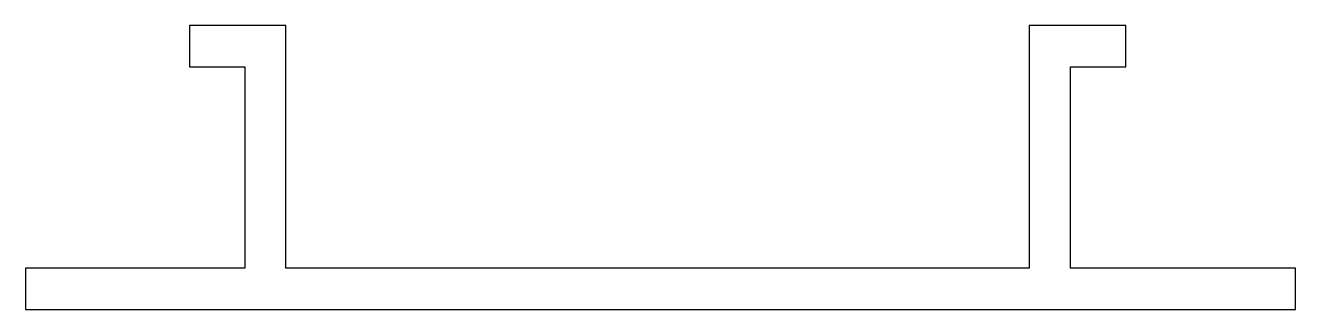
# Model space of a CAD drawing. Header units: millimetres. Extents: x 0 to 1000, y 0 to 224.
import ezdxf

# ---------------------------------------------------------------- set-up
doc = ezdxf.new("R2010")
doc.units = ezdxf.units.MM

msp = doc.modelspace()

# ---------------------------------------------------------------- linework, layer by layer
msp.add_lwpolyline([(0.01, 0), (1000, 0), (1000, 32.48), (822.76, 32.48), (822.76, 191.12), (866.35, 191.12), (866.35, 223.59), (790.28, 223.59), (790.28, 32.48), (205.16, 32.48), (205.16, 223.59), (129.1, 223.59), (129.1, 191.12), (172.69, 191.12), (172.69, 32.48), (0.01, 32.48)], close=True)

doc.saveas('drawing.dxf')
